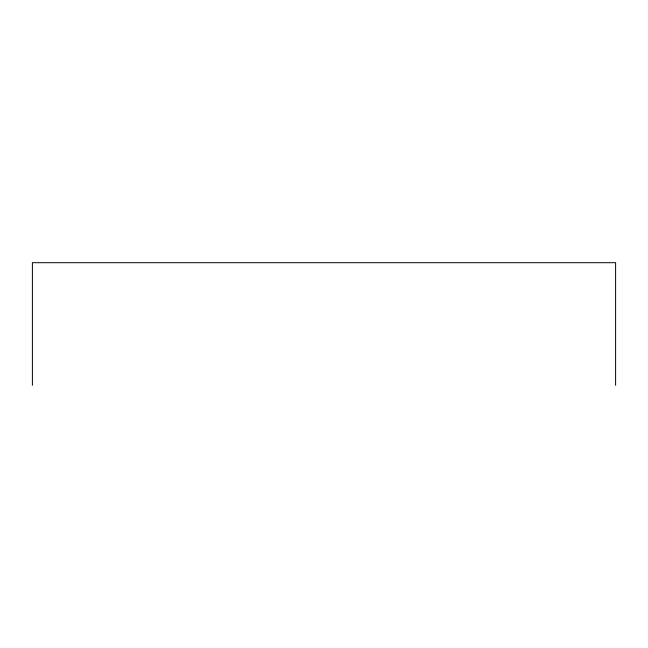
<?xml version="1.0" encoding="UTF-8"?>
<svg xmlns="http://www.w3.org/2000/svg" width="648" height="648" viewBox="0 0 648 648"><rect width="100%" height="100%" fill="white"/><g stroke="black" fill="none" stroke-linecap="round" stroke-linejoin="round"><path stroke-width="0.97" d="M615.6 385.309L615.6 262.691L32.4 262.691L32.4 385.309"/></g></svg>
